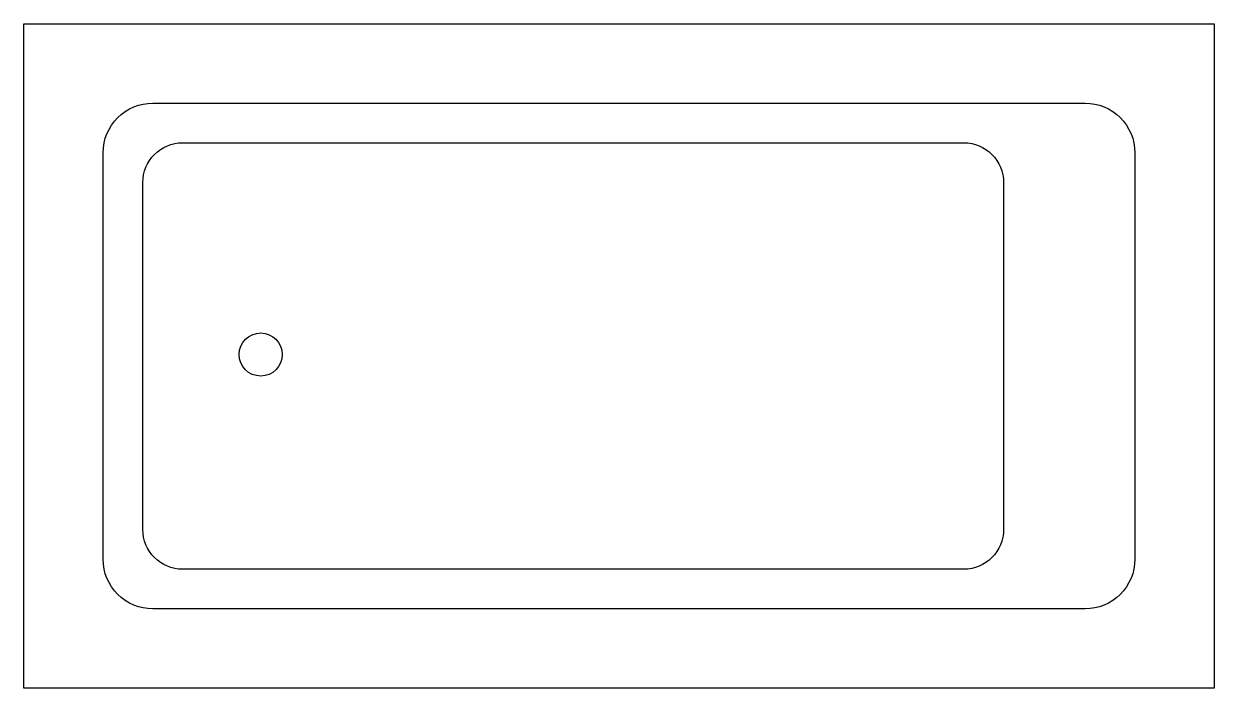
# Model space of a CAD drawing. Extents: x 0 to 1200, y -670 to 0.
import ezdxf

# ---------------------------------------------------------------- set-up
doc = ezdxf.new("R2010")
doc.units = 0
doc.header["$LTSCALE"] = 100
doc.layers.get('0').update_dxf_attribs({"linetype": 'CONTINUOUS'})

msp = doc.modelspace()

# ---------------------------------------------------------------- linework, layer by layer
at = {"color": 0}
msp.add_lwpolyline([(0, 0), (1200, 0), (1200, -670), (0, -670)], close=True, dxfattribs=at)
for points in [[(130, -80), (1070, -80, -0.414214), (1120, -130), (1120, -540, -0.414214), (1070, -590), (130, -590, -0.414214), (80, -540), (80, -130, -0.414214)], [(160, -120), (947.7, -120, -0.414214), (987.7, -160), (987.7, -510, -0.414214), (947.7, -550), (160, -550, -0.414214), (120, -510), (120, -160, -0.414214)]]:
    msp.add_lwpolyline(points, format="xyb", close=True, dxfattribs=at)
msp.add_circle((238.8, -333.5), 21.7, dxfattribs=at)

doc.saveas('drawing.dxf')
